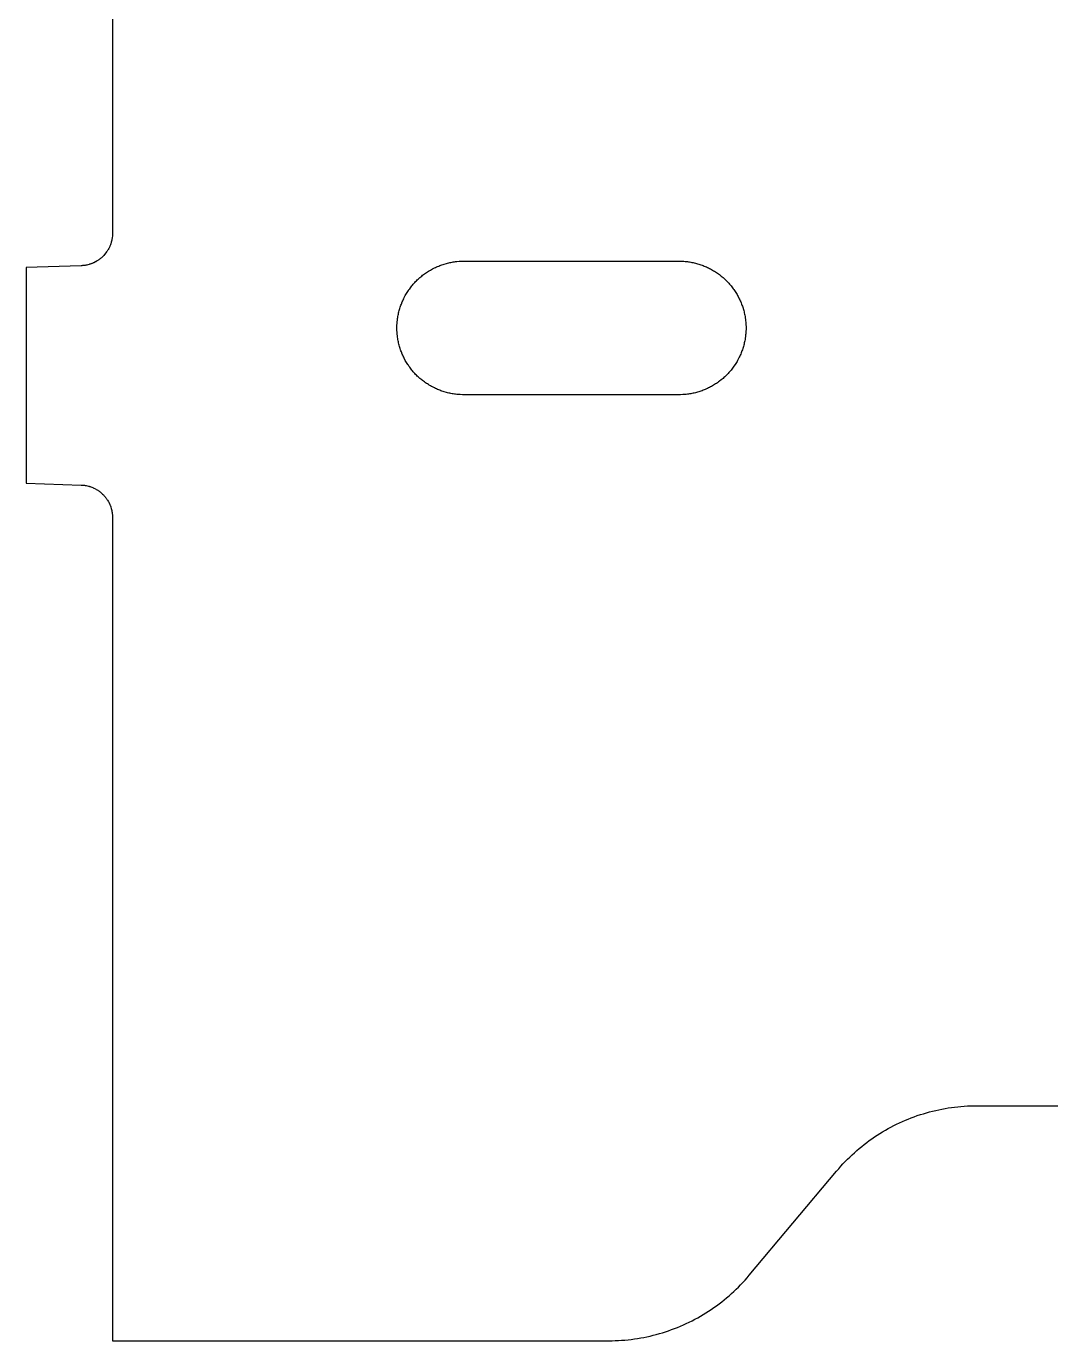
# Model space of a CAD drawing. Header units: metres. Extents: x 0 to 334, y 0 to 488.
# Drawn here: x -0.1 to 47.4, y 0 to 61 of the extents above; entities that cross this region are included whole.
import ezdxf

# ---------------------------------------------------------------- set-up
doc = ezdxf.new("R2010")
doc.units = ezdxf.units.M

msp = doc.modelspace()

# ---------------------------------------------------------------- linework, layer by layer
for p, q in [((3.90039, 68.2998), (3.90039, 51.3887)), ((3.89453, 51.2578), (3.88867, 51.2051)), ((3.89648, 51.2832), (3.89453, 51.2578)), ((3.89746, 51.3096), (3.89648, 51.2832)), ((3.89941, 51.3359), (3.89746, 51.3096)), ((3.90039, 51.3887), (3.89941, 51.3623)), ((3.89941, 51.3623), (3.89941, 51.3359)), ((3.69922, 50.6387), (3.68555, 50.6152)), ((3.72461, 50.6836), (3.69922, 50.6387)), ((3.75977, 50.7539), (3.72461, 50.6836)), ((3.77051, 50.7783), (3.75977, 50.7539)), ((3.78027, 50.8018), (3.77051, 50.7783)), ((3.79102, 50.8262), (3.78027, 50.8018)), ((3.80078, 50.8506), (3.79102, 50.8262)), ((3.81836, 50.8994), (3.80078, 50.8506)), ((3.82617, 50.9248), (3.81836, 50.8994)), ((3.83398, 50.9492), (3.82617, 50.9248)), ((3.8418, 50.9746), (3.83398, 50.9492)), ((3.85547, 51.0254), (3.8418, 50.9746)), ((3.86719, 51.0762), (3.85547, 51.0254)), ((3.87207, 51.1016), (3.86719, 51.0762)), ((3.87695, 51.1279), (3.87207, 51.1016)), ((3.88184, 51.1533), (3.87695, 51.1279)), ((3.88574, 51.1797), (3.88184, 51.1533)), ((3.88867, 51.2051), (3.88574, 51.1797)), ((3.03418, 50.0283), (3.00977, 50.0176)), ((3.10449, 50.0635), (3.03418, 50.0283)), ((3.12695, 50.0762), (3.10449, 50.0635)), ((3.15039, 50.0889), (3.12695, 50.0762)), ((3.19531, 50.1162), (3.15039, 50.0889)), ((3.2168, 50.1299), (3.19531, 50.1162)), ((3.23926, 50.1445), (3.2168, 50.1299)), ((3.26074, 50.1592), (3.23926, 50.1445)), ((3.28125, 50.1748), (3.26074, 50.1592)), ((3.30273, 50.1904), (3.28125, 50.1748)), ((3.32324, 50.2061), (3.30273, 50.1904)), ((3.36426, 50.2393), (3.32324, 50.2061)), ((3.38379, 50.2559), (3.36426, 50.2393)), ((3.42285, 50.291), (3.38379, 50.2559)), ((3.46094, 50.3271), (3.42285, 50.291)), ((3.49707, 50.3652), (3.46094, 50.3271)), ((3.53223, 50.4043), (3.49707, 50.3652)), ((3.54883, 50.4238), (3.53223, 50.4043)), ((3.58203, 50.4648), (3.54883, 50.4238)), ((3.59766, 50.4854), (3.58203, 50.4648)), ((3.62891, 50.5283), (3.59766, 50.4854)), ((3.6582, 50.5713), (3.62891, 50.5283)), ((3.67188, 50.5938), (3.6582, 50.5713)), ((3.68555, 50.6152), (3.67188, 50.5938)), ((19.4502, 50.0078), (19.5029, 50.0205)), ((19.5029, 50.0205), (19.5557, 50.0322)), ((19.5557, 50.0322), (19.6084, 50.043)), ((19.6084, 50.043), (19.6621, 50.0527)), ((19.6621, 50.0527), (19.7148, 50.0615)), ((19.7148, 50.0615), (19.7686, 50.0703)), ((19.7686, 50.0703), (19.8223, 50.0771)), ((19.8223, 50.0771), (19.876, 50.083)), ((19.876, 50.083), (19.9834, 50.0928)), ((19.9834, 50.0928), (20.0381, 50.0957)), ((20.0381, 50.0957), (20.1455, 50.0996)), ((20.1455, 50.0996), (30.2539, 50.0996)), ((30.2539, 50.0996), (30.3623, 50.0957)), ((30.3623, 50.0957), (30.416, 50.0928)), ((30.416, 50.0928), (30.4697, 50.0879)), ((30.4697, 50.0879), (30.5244, 50.083)), ((30.5244, 50.083), (30.5781, 50.0771)), ((30.5781, 50.0771), (30.6318, 50.0703)), ((30.6318, 50.0703), (30.6846, 50.0615)), ((30.6846, 50.0615), (30.7383, 50.0527)), ((30.7383, 50.0527), (30.792, 50.043)), ((30.792, 50.043), (30.8447, 50.0322)), ((30.8447, 50.0322), (30.8975, 50.0205)), ((30.8975, 50.0205), (30.9502, 50.0078)), ((2.45215, 49.8887), (-0.09961, 49.7998)), ((-0.09961, 49.7998), (-0.09961, 39.7998)), ((2.47852, 49.8906), (2.45215, 49.8887)), ((2.50488, 49.8916), (2.47852, 49.8906)), ((2.53027, 49.8936), (2.50488, 49.8916)), ((2.58301, 49.8994), (2.53027, 49.8936)), ((2.6084, 49.9023), (2.58301, 49.8994)), ((2.63477, 49.9062), (2.6084, 49.9023)), ((2.66016, 49.9111), (2.63477, 49.9062)), ((2.68652, 49.916), (2.66016, 49.9111)), ((2.71191, 49.9209), (2.68652, 49.916)), ((2.7627, 49.9326), (2.71191, 49.9209)), ((2.81348, 49.9463), (2.7627, 49.9326)), ((2.83887, 49.9541), (2.81348, 49.9463)), ((2.86328, 49.9619), (2.83887, 49.9541)), ((2.88867, 49.9697), (2.86328, 49.9619)), ((2.91309, 49.9785), (2.88867, 49.9697)), ((2.9375, 49.9883), (2.91309, 49.9785)), ((2.96191, 49.9971), (2.9375, 49.9883)), ((2.98633, 50.0078), (2.96191, 49.9971)), ((3.00977, 50.0176), (2.98633, 50.0078)), ((18.249, 49.4092), (18.291, 49.4424)), ((18.291, 49.4424), (18.334, 49.4756)), ((18.334, 49.4756), (18.3779, 49.5078)), ((18.3779, 49.5078), (18.4219, 49.5391)), ((18.4219, 49.5391), (18.4668, 49.5703)), ((18.4668, 49.5703), (18.5117, 49.5996)), ((18.5117, 49.5996), (18.5576, 49.6289)), ((18.5576, 49.6289), (18.6035, 49.6572)), ((18.6035, 49.6572), (18.6504, 49.6846)), ((18.6504, 49.6846), (18.6973, 49.7109)), ((18.6973, 49.7109), (18.7451, 49.7373)), ((18.7451, 49.7373), (18.8408, 49.7861)), ((18.8408, 49.7861), (18.8896, 49.8096)), ((18.8896, 49.8096), (18.9395, 49.832)), ((18.9395, 49.832), (18.9883, 49.8535)), ((18.9883, 49.8535), (19.0391, 49.874)), ((19.0391, 49.874), (19.0889, 49.8945)), ((19.0889, 49.8945), (19.1396, 49.9131)), ((19.1396, 49.9131), (19.1904, 49.9307)), ((19.1904, 49.9307), (19.2422, 49.9482)), ((19.2422, 49.9482), (19.2939, 49.9648)), ((19.2939, 49.9648), (19.3975, 49.9941)), ((19.3975, 49.9941), (19.4502, 50.0078)), ((30.9502, 50.0078), (31.002, 49.9941)), ((31.002, 49.9941), (31.0547, 49.9795)), ((31.0547, 49.9795), (31.1064, 49.9648)), ((31.1064, 49.9648), (31.1582, 49.9482)), ((31.1582, 49.9482), (31.209, 49.9307)), ((31.209, 49.9307), (31.2607, 49.9131)), ((31.2607, 49.9131), (31.3105, 49.8945)), ((31.3105, 49.8945), (31.3613, 49.874)), ((31.3613, 49.874), (31.4111, 49.8535)), ((31.4111, 49.8535), (31.4609, 49.832)), ((31.4609, 49.832), (31.5098, 49.8096)), ((31.5098, 49.8096), (31.5586, 49.7861)), ((31.5586, 49.7861), (31.6074, 49.7617)), ((31.6074, 49.7617), (31.6553, 49.7373)), ((31.6553, 49.7373), (31.7031, 49.7109)), ((31.7031, 49.7109), (31.75, 49.6846)), ((31.75, 49.6846), (31.7969, 49.6572)), ((31.7969, 49.6572), (31.8428, 49.6289)), ((31.8428, 49.6289), (31.8887, 49.5996)), ((31.8887, 49.5996), (31.9336, 49.5703)), ((31.9336, 49.5703), (31.9785, 49.5391)), ((31.9785, 49.5391), (32.0225, 49.5078)), ((32.0225, 49.5078), (32.0654, 49.4756)), ((32.0654, 49.4756), (32.1514, 49.4092)), ((17.6602, 48.7783), (17.6924, 48.8223)), ((17.6924, 48.8223), (17.7568, 48.9082)), ((17.7568, 48.9082), (17.791, 48.9512)), ((17.791, 48.9512), (17.8252, 48.9922)), ((17.8252, 48.9922), (17.8604, 49.0342)), ((17.8604, 49.0342), (17.9326, 49.1143)), ((17.9326, 49.1143), (17.9697, 49.1533)), ((17.9697, 49.1533), (18.0078, 49.1924)), ((18.0078, 49.1924), (18.0469, 49.2295)), ((18.0469, 49.2295), (18.0859, 49.2676)), ((18.0859, 49.2676), (18.166, 49.3398)), ((18.166, 49.3398), (18.207, 49.375)), ((18.207, 49.375), (18.249, 49.4092)), ((32.1514, 49.4092), (32.1924, 49.375)), ((32.1924, 49.375), (32.2334, 49.3398)), ((32.2334, 49.3398), (32.2744, 49.3037)), ((32.2744, 49.3037), (32.3145, 49.2676)), ((32.3145, 49.2676), (32.3916, 49.1924)), ((32.3916, 49.1924), (32.4297, 49.1533)), ((32.4297, 49.1533), (32.4668, 49.1143)), ((32.4668, 49.1143), (32.5039, 49.0742)), ((32.5039, 49.0742), (32.54, 49.0342)), ((32.54, 49.0342), (32.5752, 48.9922)), ((32.5752, 48.9922), (32.6094, 48.9512)), ((32.6094, 48.9512), (32.6758, 48.8652)), ((32.6758, 48.8652), (32.708, 48.8223)), ((32.708, 48.8223), (32.7393, 48.7783)), ((17.3057, 48.1113), (17.3467, 48.2109)), ((17.3467, 48.2109), (17.3682, 48.2607)), ((17.3682, 48.2607), (17.3906, 48.3105)), ((17.3906, 48.3105), (17.4141, 48.3594)), ((17.4141, 48.3594), (17.4375, 48.4072)), ((17.4375, 48.4072), (17.4883, 48.5029)), ((17.4883, 48.5029), (17.543, 48.5967)), ((17.543, 48.5967), (17.5713, 48.6426)), ((17.5713, 48.6426), (17.6006, 48.6885)), ((17.6006, 48.6885), (17.6299, 48.7334)), ((17.6299, 48.7334), (17.6602, 48.7783)), ((32.7393, 48.7783), (32.7998, 48.6885)), ((32.7998, 48.6885), (32.8291, 48.6426)), ((32.8291, 48.6426), (32.8574, 48.5967)), ((32.8574, 48.5967), (32.8848, 48.5498)), ((32.8848, 48.5498), (32.9111, 48.5029)), ((32.9111, 48.5029), (32.9375, 48.4551)), ((32.9375, 48.4551), (32.9863, 48.3594)), ((32.9863, 48.3594), (33.0098, 48.3105)), ((33.0098, 48.3105), (33.0322, 48.2607)), ((33.0322, 48.2607), (33.0537, 48.2109)), ((33.0537, 48.2109), (33.0742, 48.1611)), ((17.1475, 47.5381), (17.1572, 47.5918)), ((17.1572, 47.5918), (17.168, 47.6445)), ((17.168, 47.6445), (17.1797, 47.6973)), ((17.1797, 47.6973), (17.1924, 47.75)), ((17.1924, 47.75), (17.2061, 47.8027)), ((17.2061, 47.8027), (17.2197, 47.8545)), ((17.2197, 47.8545), (17.2354, 47.9062)), ((17.2354, 47.9062), (17.252, 47.958)), ((17.252, 47.958), (17.2686, 48.0088)), ((17.2686, 48.0088), (17.2871, 48.0605)), ((17.2871, 48.0605), (17.3057, 48.1113)), ((33.0742, 48.1611), (33.0938, 48.1113)), ((33.0938, 48.1113), (33.1133, 48.0605)), ((33.1133, 48.0605), (33.1309, 48.0088)), ((33.1309, 48.0088), (33.1484, 47.958)), ((33.1484, 47.958), (33.1797, 47.8545)), ((33.1797, 47.8545), (33.1943, 47.8027)), ((33.1943, 47.8027), (33.208, 47.75)), ((33.208, 47.75), (33.2207, 47.6973)), ((33.2207, 47.6973), (33.2324, 47.6445)), ((33.2324, 47.6445), (33.2432, 47.5918)), ((33.2432, 47.5918), (33.2529, 47.5381)), ((17.0996, 47), (17.1016, 47.1084)), ((17.1016, 46.8916), (17.0996, 47)), ((17.1016, 47.1084), (17.1074, 47.2158)), ((17.1074, 47.2158), (17.1113, 47.2705)), ((17.1113, 47.2705), (17.123, 47.3779)), ((17.123, 47.3779), (17.1299, 47.4316)), ((17.1299, 47.4316), (17.1377, 47.4854)), ((17.1377, 47.4854), (17.1475, 47.5381)), ((33.2529, 47.5381), (33.2617, 47.4854)), ((33.2617, 47.4854), (33.2773, 47.3779)), ((33.2773, 47.3779), (33.2832, 47.3242)), ((33.2832, 47.3242), (33.2881, 47.2705)), ((33.2881, 47.2705), (33.292, 47.2158)), ((33.292, 47.2158), (33.2959, 47.1621)), ((33.2959, 47.1621), (33.2998, 47.0537)), ((33.2998, 47.0537), (33.2998, 46.9463)), ((17.1074, 46.7842), (17.1016, 46.8916)), ((17.1113, 46.7295), (17.1074, 46.7842)), ((17.123, 46.6221), (17.1113, 46.7295)), ((17.1299, 46.5684), (17.123, 46.6221)), ((17.1377, 46.5146), (17.1299, 46.5684)), ((17.1475, 46.4619), (17.1377, 46.5146)), ((17.1572, 46.4082), (17.1475, 46.4619)), ((17.168, 46.3555), (17.1572, 46.4082)), ((33.2432, 46.4082), (33.2324, 46.3555)), ((33.2529, 46.4619), (33.2432, 46.4082)), ((33.2617, 46.5146), (33.2529, 46.4619)), ((33.2773, 46.6221), (33.2617, 46.5146)), ((33.2832, 46.6758), (33.2773, 46.6221)), ((33.2881, 46.7295), (33.2832, 46.6758)), ((33.292, 46.7842), (33.2881, 46.7295)), ((33.2959, 46.8379), (33.292, 46.7842)), ((33.2998, 46.9463), (33.2959, 46.8379)), ((17.1797, 46.3027), (17.168, 46.3555)), ((17.1924, 46.25), (17.1797, 46.3027)), ((17.2061, 46.1973), (17.1924, 46.25)), ((17.2197, 46.1455), (17.2061, 46.1973)), ((17.2354, 46.0938), (17.2197, 46.1455)), ((17.252, 46.042), (17.2354, 46.0938)), ((17.2686, 45.9912), (17.252, 46.042)), ((17.2871, 45.9395), (17.2686, 45.9912)), ((17.3057, 45.8887), (17.2871, 45.9395)), ((17.3467, 45.7891), (17.3057, 45.8887)), ((17.3682, 45.7393), (17.3467, 45.7891)), ((33.0537, 45.7891), (33.0322, 45.7393)), ((33.0742, 45.8389), (33.0537, 45.7891)), ((33.0938, 45.8887), (33.0742, 45.8389)), ((33.1133, 45.9395), (33.0938, 45.8887)), ((33.1309, 45.9912), (33.1133, 45.9395)), ((33.1484, 46.042), (33.1309, 45.9912)), ((33.1797, 46.1455), (33.1484, 46.042)), ((33.1943, 46.1973), (33.1797, 46.1455)), ((33.208, 46.25), (33.1943, 46.1973)), ((33.2207, 46.3027), (33.208, 46.25)), ((33.2324, 46.3555), (33.2207, 46.3027)), ((17.3906, 45.6895), (17.3682, 45.7393)), ((17.4141, 45.6406), (17.3906, 45.6895)), ((17.4375, 45.5928), (17.4141, 45.6406)), ((17.4883, 45.4971), (17.4375, 45.5928)), ((17.543, 45.4033), (17.4883, 45.4971)), ((17.5713, 45.3574), (17.543, 45.4033)), ((17.6006, 45.3115), (17.5713, 45.3574)), ((17.6299, 45.2666), (17.6006, 45.3115)), ((17.6602, 45.2217), (17.6299, 45.2666)), ((17.6924, 45.1777), (17.6602, 45.2217)), ((17.7568, 45.0918), (17.6924, 45.1777)), ((32.708, 45.1777), (32.6758, 45.1348)), ((32.7393, 45.2217), (32.708, 45.1777)), ((32.7998, 45.3115), (32.7393, 45.2217)), ((32.8291, 45.3574), (32.7998, 45.3115)), ((32.8574, 45.4033), (32.8291, 45.3574)), ((32.8848, 45.4502), (32.8574, 45.4033)), ((32.9111, 45.4971), (32.8848, 45.4502)), ((32.9375, 45.5449), (32.9111, 45.4971)), ((32.9863, 45.6406), (32.9375, 45.5449)), ((33.0098, 45.6895), (32.9863, 45.6406)), ((33.0322, 45.7393), (33.0098, 45.6895)), ((17.791, 45.0488), (17.7568, 45.0918)), ((17.8252, 45.0078), (17.791, 45.0488)), ((17.8604, 44.9658), (17.8252, 45.0078)), ((17.9326, 44.8857), (17.8604, 44.9658)), ((17.9697, 44.8467), (17.9326, 44.8857)), ((18.0078, 44.8076), (17.9697, 44.8467)), ((18.0469, 44.7705), (18.0078, 44.8076)), ((18.0859, 44.7324), (18.0469, 44.7705)), ((18.166, 44.6602), (18.0859, 44.7324)), ((18.207, 44.625), (18.166, 44.6602)), ((18.249, 44.5908), (18.207, 44.625)), ((18.291, 44.5576), (18.249, 44.5908)), ((18.334, 44.5244), (18.291, 44.5576)), ((32.1514, 44.5908), (32.0654, 44.5244)), ((32.1924, 44.625), (32.1514, 44.5908)), ((32.2334, 44.6602), (32.1924, 44.625)), ((32.2744, 44.6963), (32.2334, 44.6602)), ((32.3145, 44.7324), (32.2744, 44.6963)), ((32.3916, 44.8076), (32.3145, 44.7324)), ((32.4297, 44.8467), (32.3916, 44.8076)), ((32.4668, 44.8857), (32.4297, 44.8467)), ((32.5039, 44.9258), (32.4668, 44.8857)), ((32.54, 44.9658), (32.5039, 44.9258)), ((32.5752, 45.0078), (32.54, 44.9658)), ((32.6094, 45.0488), (32.5752, 45.0078)), ((32.6758, 45.1348), (32.6094, 45.0488)), ((18.3779, 44.4922), (18.334, 44.5244)), ((18.4219, 44.4609), (18.3779, 44.4922)), ((18.4668, 44.4297), (18.4219, 44.4609)), ((18.5117, 44.4004), (18.4668, 44.4297)), ((18.5576, 44.3711), (18.5117, 44.4004)), ((18.6035, 44.3428), (18.5576, 44.3711)), ((18.6504, 44.3154), (18.6035, 44.3428)), ((18.6973, 44.2891), (18.6504, 44.3154)), ((18.7451, 44.2627), (18.6973, 44.2891)), ((18.8408, 44.2139), (18.7451, 44.2627)), ((18.8896, 44.1904), (18.8408, 44.2139)), ((18.9395, 44.168), (18.8896, 44.1904)), ((18.9883, 44.1465), (18.9395, 44.168)), ((19.0391, 44.126), (18.9883, 44.1465)), ((19.0889, 44.1055), (19.0391, 44.126)), ((19.1396, 44.0869), (19.0889, 44.1055)), ((19.1904, 44.0693), (19.1396, 44.0869)), ((19.2422, 44.0518), (19.1904, 44.0693)), ((19.2939, 44.0352), (19.2422, 44.0518)), ((19.3975, 44.0059), (19.2939, 44.0352)), ((19.4502, 43.9922), (19.3975, 44.0059)), ((19.5029, 43.9795), (19.4502, 43.9922)), ((19.5557, 43.9678), (19.5029, 43.9795)), ((19.6084, 43.957), (19.5557, 43.9678)), ((19.6621, 43.9473), (19.6084, 43.957)), ((19.7148, 43.9385), (19.6621, 43.9473)), ((19.7686, 43.9297), (19.7148, 43.9385)), ((19.8223, 43.9229), (19.7686, 43.9297)), ((19.876, 43.917), (19.8223, 43.9229)), ((30.5781, 43.9229), (30.5244, 43.917)), ((30.6318, 43.9297), (30.5781, 43.9229)), ((30.6846, 43.9385), (30.6318, 43.9297)), ((30.7383, 43.9473), (30.6846, 43.9385)), ((30.792, 43.957), (30.7383, 43.9473)), ((30.8447, 43.9678), (30.792, 43.957)), ((30.8975, 43.9795), (30.8447, 43.9678)), ((30.9502, 43.9922), (30.8975, 43.9795)), ((31.002, 44.0059), (30.9502, 43.9922)), ((31.0547, 44.0205), (31.002, 44.0059)), ((31.1064, 44.0352), (31.0547, 44.0205)), ((31.1582, 44.0518), (31.1064, 44.0352)), ((31.209, 44.0693), (31.1582, 44.0518)), ((31.2607, 44.0869), (31.209, 44.0693)), ((31.3105, 44.1055), (31.2607, 44.0869)), ((31.3613, 44.126), (31.3105, 44.1055)), ((31.4111, 44.1465), (31.3613, 44.126)), ((31.4609, 44.168), (31.4111, 44.1465)), ((31.5098, 44.1904), (31.4609, 44.168)), ((31.5586, 44.2139), (31.5098, 44.1904)), ((31.6074, 44.2383), (31.5586, 44.2139)), ((31.6553, 44.2627), (31.6074, 44.2383)), ((31.7031, 44.2891), (31.6553, 44.2627)), ((31.75, 44.3154), (31.7031, 44.2891)), ((31.7969, 44.3428), (31.75, 44.3154)), ((31.8428, 44.3711), (31.7969, 44.3428)), ((31.8887, 44.4004), (31.8428, 44.3711)), ((31.9336, 44.4297), (31.8887, 44.4004)), ((31.9785, 44.4609), (31.9336, 44.4297)), ((32.0225, 44.4922), (31.9785, 44.4609)), ((32.0654, 44.5244), (32.0225, 44.4922)), ((19.9834, 43.9072), (19.876, 43.917)), ((20.0381, 43.9043), (19.9834, 43.9072)), ((20.1455, 43.9004), (20.0381, 43.9043)), ((30.2539, 43.9004), (20.1455, 43.9004)), ((30.3623, 43.9043), (30.2539, 43.9004)), ((30.416, 43.9072), (30.3623, 43.9043)), ((30.4697, 43.9121), (30.416, 43.9072)), ((30.5244, 43.917), (30.4697, 43.9121)), ((-0.09961, 39.7998), (2.45215, 39.7109)), ((2.45215, 39.7109), (2.47852, 39.71)), ((2.47852, 39.71), (2.50488, 39.708)), ((2.50488, 39.708), (2.53027, 39.7061)), ((2.53027, 39.7061), (2.58301, 39.7002)), ((2.58301, 39.7002), (2.6084, 39.6973)), ((2.6084, 39.6973), (2.63477, 39.6934)), ((2.63477, 39.6934), (2.66016, 39.6895)), ((2.66016, 39.6895), (2.68652, 39.6846)), ((2.68652, 39.6846), (2.78809, 39.6611)), ((2.78809, 39.6611), (2.81348, 39.6533)), ((2.81348, 39.6533), (2.83887, 39.6465)), ((2.83887, 39.6465), (2.86328, 39.6387)), ((2.86328, 39.6387), (2.88867, 39.6299)), ((2.88867, 39.6299), (2.9375, 39.6123)), ((2.9375, 39.6123), (2.98633, 39.5928)), ((2.98633, 39.5928), (3.00977, 39.582)), ((3.00977, 39.582), (3.03418, 39.5713)), ((3.03418, 39.5713), (3.10449, 39.5361)), ((3.10449, 39.5361), (3.12695, 39.5234)), ((3.12695, 39.5234), (3.15039, 39.5107)), ((3.15039, 39.5107), (3.19531, 39.4834)), ((3.19531, 39.4834), (3.2168, 39.4697)), ((3.2168, 39.4697), (3.23926, 39.4551)), ((3.23926, 39.4551), (3.26074, 39.4404)), ((3.26074, 39.4404), (3.28125, 39.4258)), ((3.28125, 39.4258), (3.30273, 39.4102)), ((3.30273, 39.4102), (3.32324, 39.3936)), ((3.32324, 39.3936), (3.34375, 39.3779)), ((3.34375, 39.3779), (3.36426, 39.3613)), ((3.36426, 39.3613), (3.44238, 39.291)), ((3.44238, 39.291), (3.47949, 39.2539)), ((3.47949, 39.2539), (3.49707, 39.2344)), ((3.49707, 39.2344), (3.51465, 39.2158)), ((3.51465, 39.2158), (3.53223, 39.1963)), ((3.53223, 39.1963), (3.54883, 39.1758)), ((3.54883, 39.1758), (3.56543, 39.1562)), ((3.56543, 39.1562), (3.58203, 39.1357)), ((3.58203, 39.1357), (3.59766, 39.1143)), ((3.59766, 39.1143), (3.61328, 39.0938)), ((3.61328, 39.0938), (3.62891, 39.0723)), ((3.62891, 39.0723), (3.64355, 39.0508)), ((3.64355, 39.0508), (3.6582, 39.0283)), ((3.6582, 39.0283), (3.67188, 39.0068)), ((3.67188, 39.0068), (3.69922, 38.9619)), ((3.69922, 38.9619), (3.71191, 38.9395)), ((3.71191, 38.9395), (3.72461, 38.916)), ((3.72461, 38.916), (3.75977, 38.8457)), ((3.75977, 38.8457), (3.77051, 38.8223)), ((3.77051, 38.8223), (3.78027, 38.7979)), ((3.78027, 38.7979), (3.79102, 38.7734)), ((3.79102, 38.7734), (3.80078, 38.749)), ((3.80078, 38.749), (3.81836, 38.7002)), ((3.81836, 38.7002), (3.82617, 38.6758)), ((3.82617, 38.6758), (3.8418, 38.625)), ((3.8418, 38.625), (3.85547, 38.5742)), ((3.85547, 38.5742), (3.86719, 38.5234)), ((3.86719, 38.5234), (3.87695, 38.4727)), ((3.87695, 38.4727), (3.88184, 38.4463)), ((3.88184, 38.4463), (3.88574, 38.4209)), ((3.88574, 38.4209), (3.8916, 38.3682)), ((3.8916, 38.3682), (3.89453, 38.3428)), ((3.89453, 38.3428), (3.89648, 38.3164)), ((3.89648, 38.3164), (3.89746, 38.29)), ((3.89746, 38.29), (3.89941, 38.2637)), ((3.89941, 38.2637), (3.89941, 38.2383)), ((3.89941, 38.2383), (3.90039, 38.2119)), ((3.90039, 38.2119), (3.90039, 0)), ((40.9697, 10.3428), (41.1084, 10.3945)), ((41.1084, 10.3945), (41.248, 10.4443)), ((41.248, 10.4443), (41.3896, 10.4912)), ((41.3896, 10.4912), (41.5303, 10.5361)), ((41.5303, 10.5361), (41.6729, 10.5781)), ((41.6729, 10.5781), (41.8154, 10.6172)), ((41.8154, 10.6172), (41.96, 10.6543)), ((41.96, 10.6543), (42.1035, 10.6895)), ((42.1035, 10.6895), (42.249, 10.7217)), ((42.249, 10.7217), (42.3936, 10.751)), ((42.3936, 10.751), (42.54, 10.7783)), ((42.54, 10.7783), (42.6865, 10.8027)), ((42.6865, 10.8027), (42.833, 10.8242)), ((42.833, 10.8242), (42.9795, 10.8438)), ((42.9795, 10.8438), (43.127, 10.8604)), ((43.127, 10.8604), (43.2754, 10.875)), ((43.2754, 10.875), (43.4229, 10.8867)), ((43.4229, 10.8867), (43.5713, 10.8955)), ((43.5713, 10.8955), (43.7188, 10.9023)), ((43.7188, 10.9023), (43.8672, 10.9062)), ((43.8672, 10.9062), (44.0156, 10.9072)), ((44.0156, 10.9072), (289.984, 10.9072)), ((39.6377, 9.69336), (39.7656, 9.76855)), ((39.7656, 9.76855), (39.8945, 9.8418)), ((39.8945, 9.8418), (40.0254, 9.91211)), ((40.0254, 9.91211), (40.1572, 9.98047)), ((40.1572, 9.98047), (40.29, 10.0469)), ((40.29, 10.0469), (40.4238, 10.1104)), ((40.4238, 10.1104), (40.5586, 10.1719)), ((40.5586, 10.1719), (40.6943, 10.2314)), ((40.6943, 10.2314), (40.832, 10.2881)), ((40.832, 10.2881), (40.9697, 10.3428)), ((38.7832, 9.10547), (38.9004, 9.19531)), ((38.9004, 9.19531), (39.0195, 9.28418)), ((39.0195, 9.28418), (39.1406, 9.37012)), ((39.1406, 9.37012), (39.2627, 9.4541)), ((39.2627, 9.4541), (39.3867, 9.53613)), ((39.3867, 9.53613), (39.5117, 9.61523)), ((39.5117, 9.61523), (39.6377, 9.69336)), ((38.1113, 8.52148), (38.2188, 8.62402)), ((38.2188, 8.62402), (38.3281, 8.72363)), ((38.3281, 8.72363), (38.4395, 8.82227)), ((38.4395, 8.82227), (38.5518, 8.91895)), ((38.5518, 8.91895), (38.667, 9.0127)), ((38.667, 9.0127), (38.7832, 9.10547)), ((37.5049, 7.87109), (37.6006, 7.9834)), ((37.6006, 7.9834), (37.6992, 8.09473)), ((37.6992, 8.09473), (37.7998, 8.2041)), ((37.7998, 8.2041), (37.9014, 8.31152)), ((37.9014, 8.31152), (38.0059, 8.41797)), ((38.0059, 8.41797), (38.1113, 8.52148)), ((33.4482, 3.03613), (37.5049, 7.87109)), ((32.8408, 2.38574), (32.9473, 2.48926)), ((32.9473, 2.48926), (33.0508, 2.5957)), ((33.0508, 2.5957), (33.1533, 2.70312)), ((33.1533, 2.70312), (33.2529, 2.8125)), ((33.2529, 2.8125), (33.3516, 2.92383)), ((33.3516, 2.92383), (33.4482, 3.03613)), ((32.1699, 1.80176), (32.2852, 1.89453)), ((32.2852, 1.89453), (32.4004, 1.98828)), ((32.4004, 1.98828), (32.5127, 2.08496)), ((32.5127, 2.08496), (32.624, 2.18359)), ((32.624, 2.18359), (32.7334, 2.2832)), ((32.7334, 2.2832), (32.8408, 2.38574)), ((31.3145, 1.21387), (31.4404, 1.29199)), ((31.4404, 1.29199), (31.5654, 1.37109)), ((31.5654, 1.37109), (31.6895, 1.45312)), ((31.6895, 1.45312), (31.8115, 1.53711)), ((31.8115, 1.53711), (31.9326, 1.62305)), ((31.9326, 1.62305), (32.0518, 1.71191)), ((32.0518, 1.71191), (32.1699, 1.80176)), ((29.9824, 0.56445), (30.1201, 0.61914)), ((30.1201, 0.61914), (30.2578, 0.67578)), ((30.2578, 0.67578), (30.3936, 0.73535)), ((30.3936, 0.73535), (30.5283, 0.7959)), ((30.5283, 0.7959), (30.6621, 0.86035)), ((30.6621, 0.86035), (30.7949, 0.92676)), ((30.7949, 0.92676), (30.9268, 0.99512)), ((30.9268, 0.99512), (31.0576, 1.06543)), ((31.0576, 1.06543), (31.1865, 1.13867)), ((31.1865, 1.13867), (31.3145, 1.21387)), ((3.90039, 0), (26.9365, 0)), ((26.9365, 0), (27.085, 0.00098)), ((27.085, 0.00098), (27.2334, 0.00488)), ((27.2334, 0.00488), (27.3809, 0.01172)), ((27.3809, 0.01172), (27.5293, 0.02051)), ((27.5293, 0.02051), (27.6768, 0.03223)), ((27.6768, 0.03223), (27.8252, 0.04688)), ((27.8252, 0.04688), (27.9727, 0.06348)), ((27.9727, 0.06348), (28.1191, 0.08301)), ((28.1191, 0.08301), (28.2656, 0.10449)), ((28.2656, 0.10449), (28.4121, 0.12891)), ((28.4121, 0.12891), (28.5586, 0.15625)), ((28.5586, 0.15625), (28.7041, 0.18555)), ((28.7041, 0.18555), (28.8486, 0.21777)), ((28.8486, 0.21777), (28.9932, 0.25293)), ((28.9932, 0.25293), (29.1367, 0.29004)), ((29.1367, 0.29004), (29.2793, 0.3291)), ((29.2793, 0.3291), (29.4219, 0.37109)), ((29.4219, 0.37109), (29.5635, 0.41602)), ((29.5635, 0.41602), (29.7041, 0.46289)), ((29.7041, 0.46289), (29.8438, 0.5127)), ((29.8438, 0.5127), (29.9824, 0.56445))]:
    msp.add_line(p, q)

doc.saveas('drawing.dxf')
